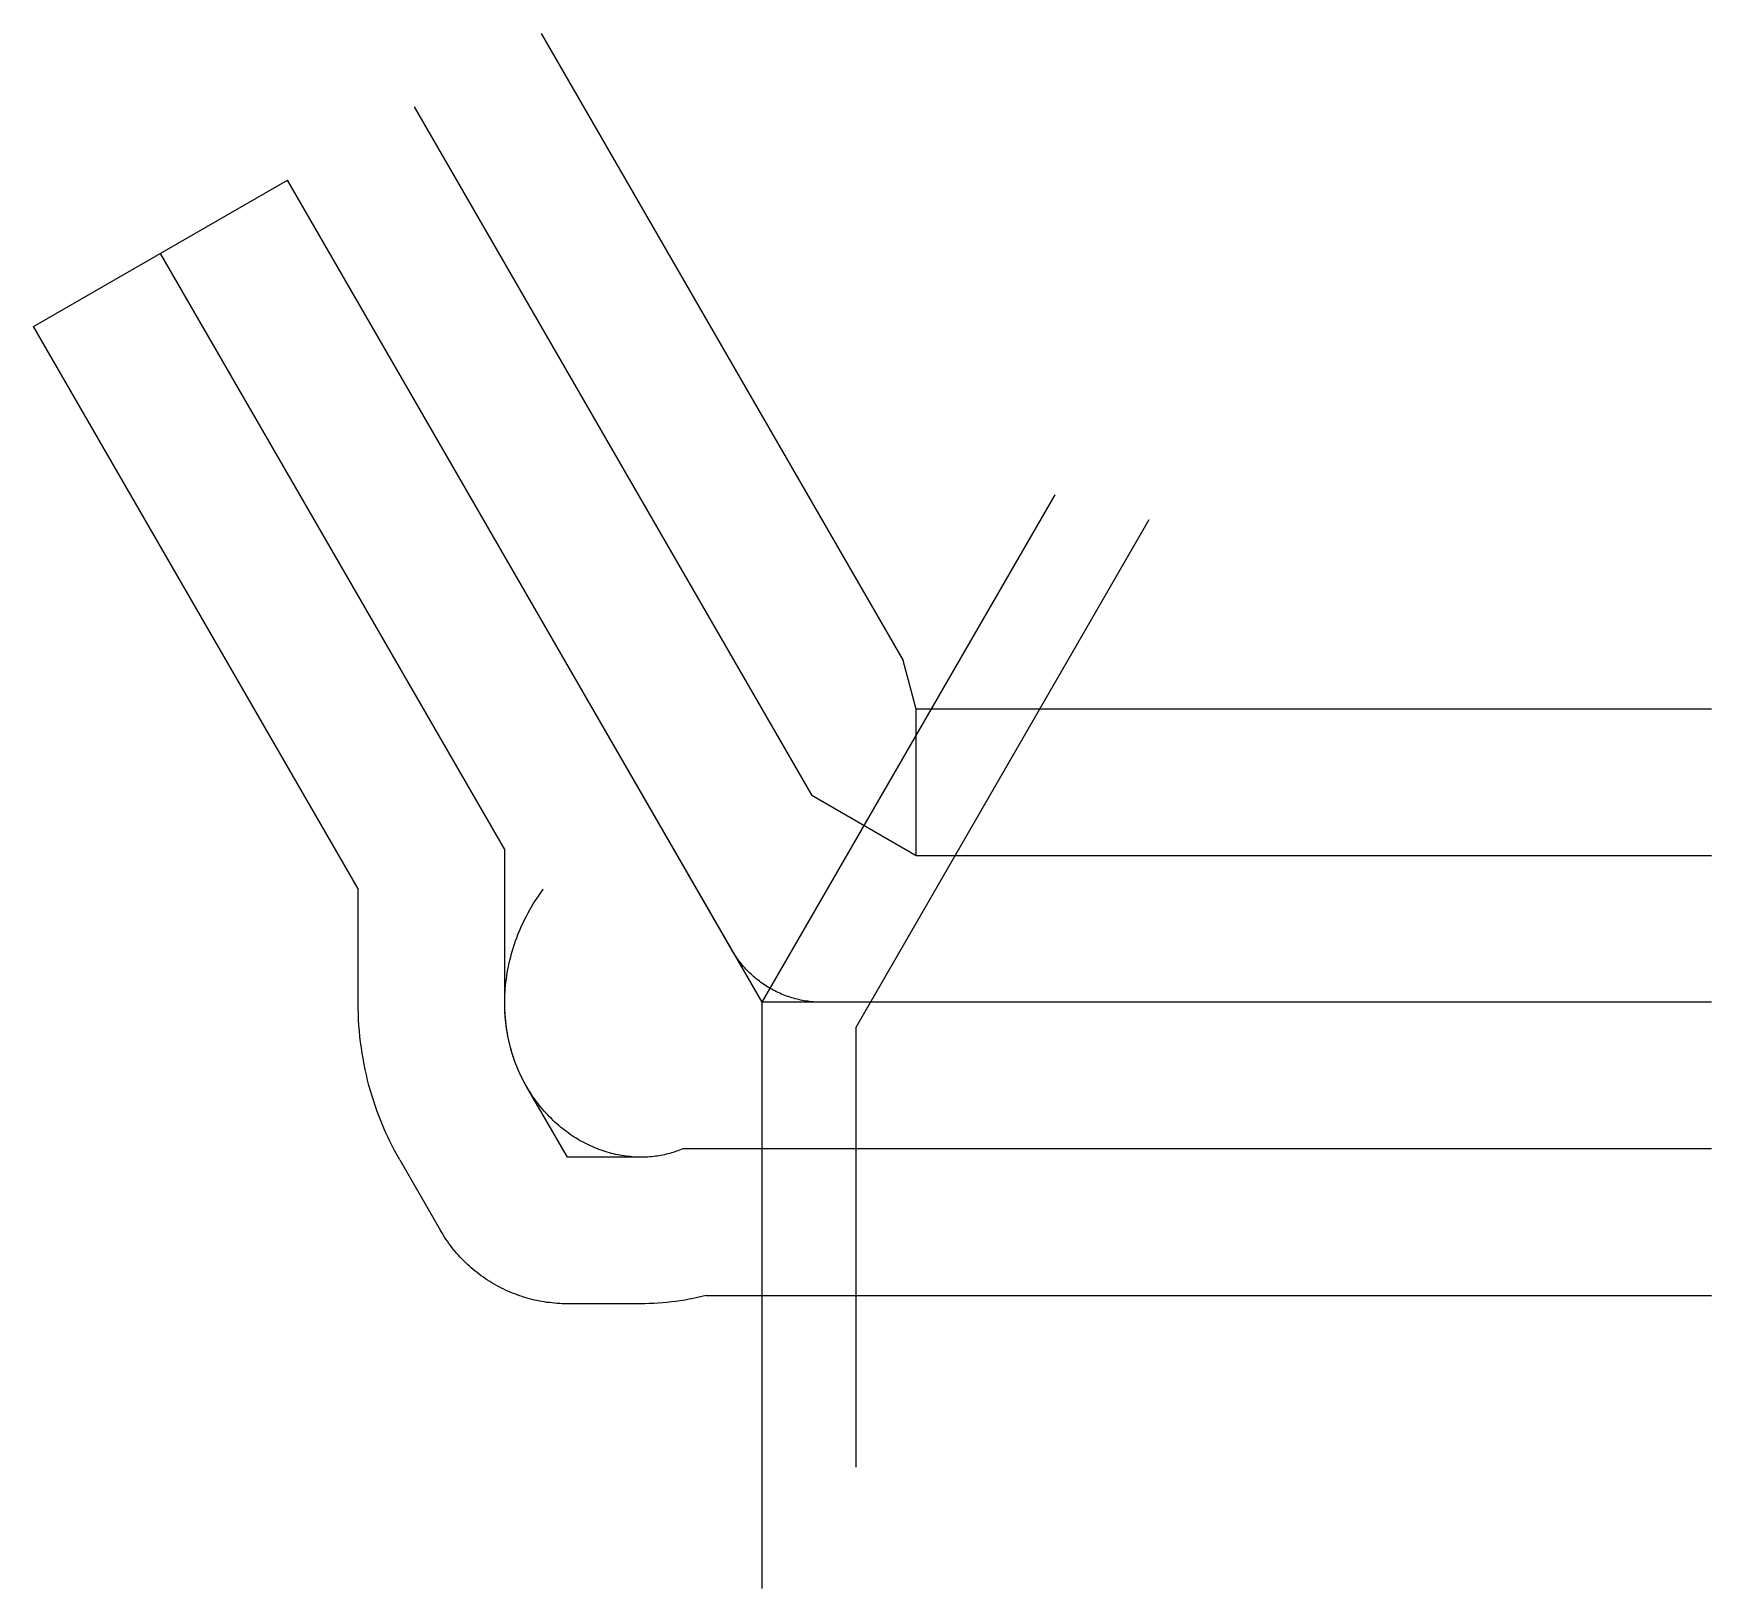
# Model space of a CAD drawing. Header units: metres. Extents: x -11510 to 15000, y -9260 to 15305.
import ezdxf

# ---------------------------------------------------------------- set-up
doc = ezdxf.new("R2010")
doc.units = ezdxf.units.M

msp = doc.modelspace()

# ---------------------------------------------------------------- linework, layer by layer
at = {"color": 1}
for p, q in [((-3490, 15305), (2228, 5402)), ((-5495, 14148), (788, 3266)), ((-11510, 10675), (-7500, 12990)), ((0, 0), (-7500, 12990)), ((-4066, 2412), (-9505, 11833)), ((-6381, 1791), (-11510, 10675)), ((2434, 4630), (2228, 5402)), ((15000, 4630), (2434, 4630)), ((2434, 2315), (2434, 4630)), ((2434, 2315), (788, 3266)), ((-4066, -10), (-4066, 2412)), ((15000, 2315), (2434, 2315)), ((-6381, -10), (-6381, 1791)), ((15000, 0), (0, 0)), ((-3075, -2447), (-3719, -1332)), ((15000, -2315), (-1254, -2315)), ((-5724, -2489), (-5080, -3605)), ((-1910, -2447), (-3075, -2447)), ((-1910, -4762), (-3075, -4762)), ((-885, -4630), (15000, -4630))]:
    msp.add_line(p, q, dxfattribs=at)
for points in [[(15000, 0), (952, 0), (924, 0), (895, 1), (866, 2), (837, 4), (809, 6), (780, 9), (751, 12), (723, 16), (694, 20), (666, 25), (638, 30), (609, 36), (581, 42), (553, 49), (525, 56), (498, 64), (470, 72), (443, 81), (415, 90), (388, 99), (361, 110), (334, 120), (308, 131), (281, 143), (255, 155), (229, 167), (203, 180), (178, 193), (153, 207), (128, 221), (103, 236), (78, 251), (54, 266), (30, 282), (6, 298), (-17, 315), (-40, 332), (-63, 350), (-86, 368), (-108, 386), (-130, 405), (-151, 424), (-173, 443), (-194, 463), (-214, 483), (-234, 504), (-254, 525), (-273, 546), (-293, 567), (-311, 589), (-330, 611), (-347, 634), (-365, 657), (-382, 680), (-399, 703), (-415, 727), (-431, 751), (-447, 775), (-462, 800), (-476, 825), (-476, 825), (-7500, 12990)], [(0, -9260), (0, 0), (4630, 8019)], [(6112, 7622), (1482, -397), (1482, -7342)], [(-1254, -2315), (-1278, -2325), (-1303, -2335), (-1328, -2345), (-1354, -2354), (-1380, -2363), (-1406, -2371), (-1432, -2380), (-1459, -2387), (-1486, -2394), (-1514, -2401), (-1542, -2408), (-1570, -2414), (-1598, -2419), (-1627, -2424), (-1656, -2429), (-1685, -2433), (-1714, -2436), (-1744, -2439), (-1774, -2442), (-1804, -2444), (-1835, -2446), (-1866, -2447), (-1896, -2447), (-1928, -2447), (-1959, -2446), (-1990, -2445), (-2022, -2444), (-2054, -2441), (-2086, -2438), (-2118, -2435), (-2150, -2431), (-2183, -2426), (-2215, -2421), (-2248, -2415), (-2280, -2409), (-2313, -2402), (-2346, -2394), (-2379, -2386), (-2412, -2377), (-2445, -2368), (-2478, -2358), (-2511, -2347), (-2544, -2336), (-2577, -2323), (-2610, -2311), (-2643, -2297), (-2675, -2283), (-2708, -2269), (-2741, -2253), (-2773, -2238), (-2806, -2221), (-2838, -2204), (-2871, -2186), (-2903, -2167), (-2935, -2148), (-2966, -2128), (-2998, -2107), (-3029, -2086), (-3061, -2064), (-3092, -2042), (-3122, -2018), (-3153, -1995), (-3183, -1970), (-3213, -1945), (-3243, -1919), (-3272, -1893), (-3301, -1865), (-3329, -1838), (-3358, -1809), (-3386, -1780), (-3413, -1751), (-3441, -1720), (-3467, -1689), (-3494, -1658), (-3520, -1626), (-3545, -1593), (-3570, -1560), (-3595, -1526), (-3619, -1491), (-3642, -1456), (-3666, -1421), (-3688, -1384), (-3710, -1347), (-3732, -1310), (-3753, -1272), (-3773, -1234), (-3793, -1195), (-3812, -1155), (-3831, -1115), (-3849, -1075), (-3866, -1034), (-3883, -992), (-3899, -951), (-3914, -908), (-3929, -865), (-3943, -822), (-3956, -778), (-3969, -734), (-3980, -690), (-3992, -645), (-4002, -599), (-4012, -554), (-4020, -508), (-4029, -461), (-4036, -415), (-4042, -368), (-4048, -320), (-4053, -273), (-4057, -225), (-4061, -176), (-4063, -128), (-4065, -79), (-4065, -30), (-4065, 19), (-4064, 68), (-4063, 117), (-4060, 167), (-4056, 217), (-4052, 267), (-4047, 317), (-4040, 367), (-4033, 417), (-4025, 467), (-4016, 517), (-4007, 568), (-3996, 618), (-3984, 668), (-3971, 719), (-3958, 769), (-3943, 819), (-3928, 869), (-3912, 920), (-3894, 970), (-3876, 1019), (-3857, 1069), (-3837, 1119), (-3816, 1168), (-3794, 1217), (-3771, 1266), (-3747, 1315), (-3722, 1363), (-3697, 1412), (-3670, 1460), (-3642, 1507), (-3614, 1555), (-3584, 1602), (-3554, 1648), (-3523, 1695), (-3490, 1741), (-3457, 1786), (-3457, 1786)], [(-5724, -2489), (-5765, -2417), (-5805, -2343), (-5844, -2268), (-5882, -2193), (-5918, -2117), (-5953, -2040), (-5987, -1962), (-6019, -1884), (-6051, -1804), (-6081, -1724), (-6109, -1644), (-6136, -1562), (-6162, -1480), (-6187, -1398), (-6210, -1315), (-6231, -1231), (-6252, -1146), (-6270, -1061), (-6288, -976), (-6304, -890), (-6318, -804), (-6331, -717), (-6343, -630), (-6353, -542), (-6361, -454), (-6368, -366), (-6374, -277), (-6377, -188), (-6380, -99), (-6381, -10)], [(-3719, -1332), (-3741, -1294), (-3761, -1256), (-3781, -1217), (-3801, -1178), (-3820, -1139), (-3838, -1098), (-3856, -1058), (-3873, -1016), (-3889, -975), (-3905, -933), (-3920, -890), (-3935, -847), (-3948, -804), (-3961, -760), (-3974, -715), (-3985, -671), (-3996, -626), (-4006, -580), (-4015, -534), (-4024, -488), (-4032, -442), (-4039, -395), (-4045, -348), (-4050, -300), (-4055, -252), (-4059, -204), (-4062, -156), (-4064, -107), (-4065, -59), (-4066, -10)], [(-1254, -2315), (-1278, -2325), (-1303, -2335), (-1328, -2345), (-1354, -2354), (-1380, -2363), (-1406, -2371), (-1432, -2380), (-1459, -2387), (-1486, -2394), (-1514, -2401), (-1542, -2408), (-1570, -2414), (-1598, -2419), (-1627, -2424), (-1656, -2429), (-1685, -2433), (-1714, -2436), (-1744, -2439), (-1774, -2442), (-1804, -2444), (-1835, -2446), (-1866, -2447), (-1896, -2447), (-1910, -2447)], [(-3075, -4762), (-3116, -4762), (-3156, -4761), (-3197, -4759), (-3237, -4756), (-3277, -4753), (-3317, -4749), (-3358, -4745), (-3398, -4740), (-3438, -4734), (-3477, -4727), (-3517, -4720), (-3557, -4712), (-3596, -4703), (-3635, -4693), (-3675, -4683), (-3713, -4672), (-3752, -4661), (-3791, -4649), (-3829, -4636), (-3867, -4623), (-3905, -4608), (-3943, -4594), (-3980, -4578), (-4017, -4562), (-4054, -4545), (-4090, -4528), (-4126, -4510), (-4162, -4491), (-4198, -4472), (-4233, -4452), (-4268, -4431), (-4302, -4410), (-4336, -4389), (-4370, -4366), (-4403, -4343), (-4436, -4320), (-4469, -4296), (-4501, -4271), (-4532, -4246), (-4563, -4221), (-4594, -4194), (-4624, -4168), (-4654, -4140), (-4684, -4112), (-4712, -4084), (-4741, -4055), (-4768, -4026), (-4796, -3996), (-4823, -3966), (-4849, -3935), (-4874, -3904), (-4900, -3872), (-4924, -3840), (-4948, -3808), (-4972, -3775), (-4995, -3742), (-5017, -3708), (-5039, -3674), (-5060, -3639), (-5080, -3605)], [(-885, -4630), (-951, -4647), (-1018, -4663), (-1086, -4677), (-1154, -4691), (-1222, -4703), (-1291, -4715), (-1360, -4725), (-1429, -4734), (-1499, -4741), (-1569, -4748), (-1640, -4753), (-1710, -4757), (-1781, -4760), (-1853, -4762), (-1910, -4762)]]:
    msp.add_lwpolyline(points, dxfattribs=at)

doc.saveas('drawing.dxf')
